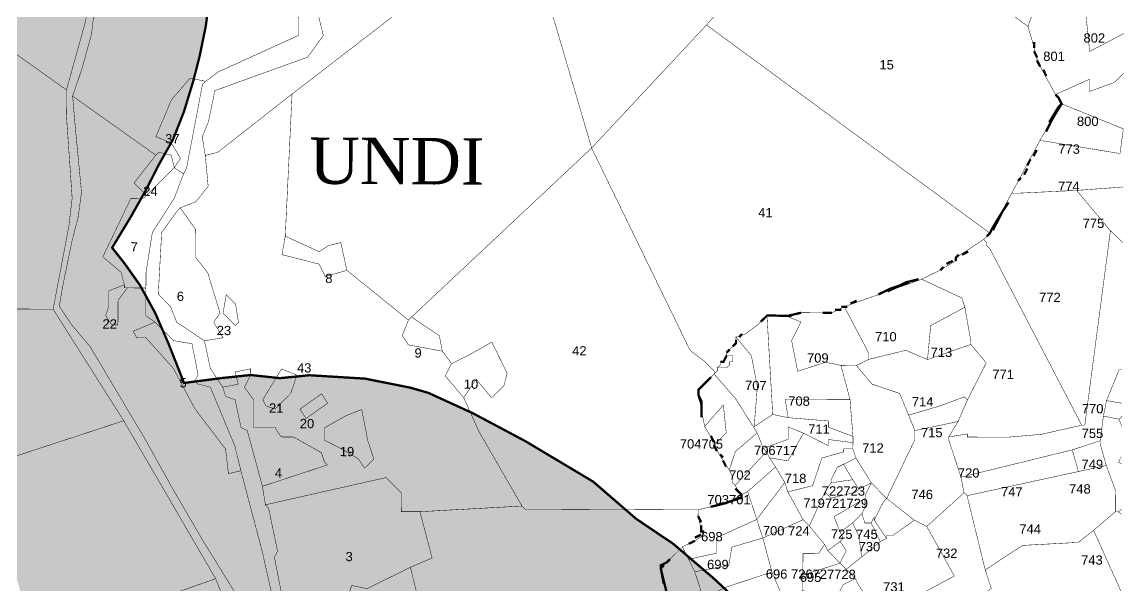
# Model space of a CAD drawing. Header units: feet. Extents: x 309963 to 314040, y 1901486 to 1908068.
# Drawn here: x 312471 to 313899, y 1905884 to 1906615 of the extents above; entities that cross this region are included whole.
import ezdxf

# ---------------------------------------------------------------- set-up
doc = ezdxf.new("R2010")
doc.units = ezdxf.units.FT
doc.header["$MEASUREMENT"] = 0
for name, color, linetype in [('500M CRZ LINE', 11, 'Continuous'), ('NDZ-500M FROM CRZ', 2, 'Continuous'), ('NDZ-500M FROM CRZ @ 1', 2, 'Continuous'), ('SURVEY NO.', 7, 'Continuous'), ('SURVEY PLOT BOUNDARY', 35, 'Continuous'), ('VILLAGE BOUNDARY', 212, 'Continuous'), ('VILLAGE NAME', 3, 'Continuous')]:
    doc.layers.add(name, color=color, linetype=linetype)
doc.styles.add('PDF Arial', font='arial.ttf')
doc.styles.get("Standard").update_dxf_attribs({"font": 'times.ttf'})

msp = doc.modelspace()

# ---------------------------------------------------------------- hatches: boundary and pattern name
at = {"layer": 'NDZ-500M FROM CRZ @ 1'}
h = msp.add_hatch(dxfattribs=at)
h.set_pattern_fill('CROSS', color=256, scale=6.008997, angle=-0.2675)
h.set_pattern_definition([(359.73254, (294409.67, 1893482.39), (38.334837, 37.9786), [19.07857, -57.2357]), (89.73254, (294419.166, 1893472.806), (-37.9786, 38.334837), [19.07857, -57.2357])])
h.paths.add_polyline_path([(313649.5, 1905409.1), (313633, 1905452), (313605.3, 1905520.2), (313573.6, 1905584.5), (313542.6, 1905651.2), (313530, 1905684.8), (313510.1, 1905721), (313470.3, 1905785.3), (313422.5, 1905841.6), (313366.7, 1905893.9), (313314.8, 1905938.2), (313266.9, 1905970.5), (313211.1, 1906018.8), (313123.2, 1906071.3), (313055.2, 1906107.5), (312997.3, 1906134), (312973.6, 1906140.8), (312915.3, 1906152.4), (312843.2, 1906156.8), (312805.1, 1906153), (312767.1, 1906157.1), (312731, 1906153.3), (312680.8, 1906146.8), (312660.9, 1906197.3), (312643.3, 1906237.8), (312623.4, 1906274), (312603.5, 1906302.1), (312587.6, 1906322.2), (312611.8, 1906362.2), (312632, 1906398.1), (312648.2, 1906430.1), (312666.3, 1906462.1), (312680.5, 1906498.1), (312692.7, 1906538.1), (312700.9, 1906570.1), (312709.1, 1906610.1), (312713.2, 1906642.2), (312713.5, 1906712.1), (312709.8, 1906758.4), (312705.9, 1906794.4), (312698.1, 1906834.5), (312690.3, 1906866.6), (312674.4, 1906906.8), (312650.7, 1906975), (312627, 1907047.2), (312595.3, 1907115.5), (312575.4, 1907143.6), (312551.5, 1907175.8), (312503.7, 1907236.1), (312491.8, 1907264.2), (312476, 1907304.3), (312463.7, 1907331.8), (312452.3, 1907376.5), (312448.4, 1907408.6), (312440.6, 1907448.7), (312432.8, 1907480.8), (312433, 1907524.9), (312433.3, 1907597), (312429.5, 1907633.1), (312421.6, 1907673.2), (312405.9, 1907745.3), (312382.3, 1907817.6), (312354.5, 1907885.8), (312318.8, 1907954.1), (312275, 1908014.4), (312223.2, 1908062.7), (311801.2, 1908064.7), (311798.5, 1908060.7), (311794.5, 1908048.7), (311790.5, 1908044.7), (311786.4, 1908040.7), (311782.4, 1908032.7), (311778.4, 1908028.7), (311778.4, 1908024.7), (311770.3, 1908016.7), (311762.2, 1908004.8), (311746.1, 1907980.8), (311738.1, 1907972.8), (311734, 1907968.8), (311730, 1907964.8), (311726, 1907960.9), (311713.9, 1907952.9), (311705.9, 1907944.9), (311701.9, 1907940.9), (311697.8, 1907941), (311697.8, 1907937), (311685.8, 1907933), (311681.8, 1907929), (311673.7, 1907925), (311657.6, 1907909.1), (311653.6, 1907905.1), (311645.6, 1907901.1), (311641.6, 1907897.1), (311673.6, 1907897), (311685.6, 1907892.9), (311697.6, 1907892.9), (311709.6, 1907888.8), (311713.6, 1907884.8), (311733.7, 1907888.7), (311817.8, 1907888.3), (311829.8, 1907884.3), (311861.8, 1907888.1), (311869.9, 1907892.1), (311901.9, 1907891.9), (311909.9, 1907887.9), (311929.9, 1907887.8), (311941.9, 1907883.7), (311953.9, 1907879.7), (311957.9, 1907879.6), (311969.9, 1907875.6), (311981.9, 1907867.5), (311993.9, 1907863.5), (312005.9, 1907855.4), (312013.9, 1907847.3), (312025.8, 1907839.3), (312029.8, 1907835.2), (312033.8, 1907831.2), (312037.8, 1907827.2), (312045.8, 1907823.1), (312053.8, 1907811.1), (312061.7, 1907803), (312069.7, 1907791), (312077.7, 1907782.9), (312081.6, 1907770.9), (312085.6, 1907758.9), (312093.5, 1907746.8), (312093.5, 1907738.8), (312097.4, 1907726.8), (312101.4, 1907718.7), (312101.4, 1907714.7), (312105.3, 1907698.7), (312105.3, 1907694.7), (312113.2, 1907682.6), (312117.2, 1907674.6), (312117.2, 1907666.6), (312121.1, 1907654.5), (312125.1, 1907642.5), (312125, 1907638.5), (312129, 1907626.4), (312132.9, 1907614.4), (312132.9, 1907602.4), (312136.8, 1907586.3), (312136.7, 1907550.3), (312132.6, 1907546.3), (312136.6, 1907538.3), (312136.4, 1907490.2), (312132.3, 1907474.2), (312132.3, 1907466.2), (312140.1, 1907430.1), (312144, 1907414), (312144, 1907410), (312151.9, 1907386), (312155.9, 1907373.9), (312155.6, 1907317.8), (312159.6, 1907313.8), (312159.6, 1907309.8), (312167.5, 1907297.7), (312171.5, 1907285.7), (312175.4, 1907273.7), (312175.4, 1907269.7), (312179.3, 1907253.6), (312179.3, 1907249.6), (312183.3, 1907241.6), (312183.2, 1907233.6), (312191.2, 1907213.5), (312195.1, 1907209.5), (312207, 1907181.4), (312207, 1907169.4), (312218.8, 1907137.2), (312234.8, 1907113.1), (312250.6, 1907081), (312266.5, 1907052.9), (312274.5, 1907040.8), (312278.4, 1907032.8), (312282.4, 1907024.8), (312286.4, 1907020.7), (312290.4, 1907020.7), (312298.4, 1907008.7), (312306.4, 1907004.6), (312310.3, 1907000.6), (312318.3, 1906988.5), (312326.3, 1906980.5), (312334.2, 1906968.4), (312342.2, 1906960.4), (312346.1, 1906948.4), (312354.1, 1906936.3), (312358.1, 1906924.3), (312362, 1906912.2), (312361.9, 1906896.2), (312365.9, 1906892.2), (312365.9, 1906880.2), (312369.8, 1906868.1), (312369.7, 1906852.1), (312373.7, 1906844.1), (312377.7, 1906832), (312385.6, 1906820), (312389.6, 1906811.9), (312393.5, 1906803.9), (312393.5, 1906799.9), (312401.5, 1906787.8), (312409.4, 1906763.8), (312413.3, 1906755.7), (312413.3, 1906735.7), (312417.2, 1906723.7), (312416.8, 1906647.5), (312412.8, 1906635.5), (312408.7, 1906623.5), (312408.7, 1906611.5), (312400.6, 1906599.5), (312396.5, 1906587.5), (312392.5, 1906583.6), (312380.4, 1906555.6), (312376.3, 1906551.6), (312372.3, 1906539.6), (312368.2, 1906531.6), (312360.2, 1906519.6), (312356.1, 1906511.6), (312356.1, 1906507.6), (312352.1, 1906503.6), (312344, 1906491.6), (312336, 1906483.7), (312331.9, 1906479.7), (312327.9, 1906475.7), (312323.9, 1906467.7), (312315.8, 1906459.7), (312307.8, 1906455.8), (312307.8, 1906451.7), (312299.7, 1906443.8), (312291.7, 1906435.8), (312259.5, 1906399.9), (312247.4, 1906387.9), (312235.3, 1906367.9), (312231.3, 1906364), (312231.2, 1906360), (312235.2, 1906347.9), (312235, 1906311.9), (312243, 1906295.8), (312246.9, 1906287.8), (312250.9, 1906275.7), (312254.8, 1906267.7), (312258.8, 1906251.7), (312262.8, 1906247.6), (312310.6, 1906191.3), (312350.4, 1906139), (312358.4, 1906135), (312366.3, 1906122.9), (312374.3, 1906110.9), (312378.2, 1906098.9), (312382.2, 1906086.8), (312386.2, 1906086.8), (312394.1, 1906062.7), (312398, 1906050.7), (312405.9, 1906026.6), (312409.9, 1906010.6), (312409.8, 1905998.5), (312413.8, 1905994.5), (312413.7, 1905982.5), (312417.7, 1905978.5), (312421.7, 1905970.4), (312437.6, 1905950.3), (312445.6, 1905938.3), (312449.5, 1905926.2), (312457.5, 1905914.2), (312461.4, 1905902.2), (312469.3, 1905874.1), (312477.2, 1905850), (312477.2, 1905838), (312481.1, 1905834), (312481.1, 1905817.9), (312492.9, 1905777.8), (312496.9, 1905765.8), (312496.8, 1905761.8), (312498.8, 1905757.7), (312532.9, 1905757.6), (312536.9, 1905761.6), (312544.9, 1905761.5), (312556.9, 1905765.5), (312569, 1905765.4), (312573, 1905769.4), (312585.1, 1905781.4), (312593.1, 1905789.4), (312605.2, 1905797.3), (312609.2, 1905797.3), (312625.2, 1905809.2), (312629.3, 1905813.2), (312641.3, 1905817.2), (312645.3, 1905821.2), (312677.4, 1905837), (312685.5, 1905841), (312697.5, 1905845), (312709.5, 1905848.9), (312721.6, 1905848.9), (312745.6, 1905856.8), (312797.7, 1905856.5), (312805.7, 1905852.5), (312809.7, 1905852.5), (312821.7, 1905856.4), (312873.8, 1905856.2), (312885.8, 1905852.1), (312897.8, 1905852), (312902.8, 1905850.4), (312909.8, 1905848), (312921.8, 1905843.9), (312933.8, 1905835.8), (312945.8, 1905831.8), (312949.8, 1905827.8), (313017.7, 1905787.4), (313025.7, 1905783.3), (313037.7, 1905775.3), (313045.6, 1905767.2), (313057.6, 1905759.1), (313065.6, 1905747.1), (313073.6, 1905739), (313081.5, 1905731), (313101.5, 1905710.9), (313105.5, 1905710.8), (313113.5, 1905706.8), (313125.4, 1905698.7), (313137.4, 1905694.7), (313161.4, 1905678.5), (313169.4, 1905670.5), (313177.4, 1905666.4), (313209.3, 1905634.2), (313213.2, 1905630.2), (313221.2, 1905622.2), (313229.2, 1905614.1), (313245.1, 1905590), (313249.1, 1905578), (313257, 1905565.9), (313261, 1905553.9), (313260.9, 1905545.9), (313264.9, 1905533.8), (313268.9, 1905533.8), (313272.8, 1905521.8), (313280.8, 1905509.7), (313288.7, 1905497.7), (313292.7, 1905485.6), (313296.6, 1905473.6), (313296.6, 1905469.6), (313304.6, 1905457.5), (313308.6, 1905453.5), (313313.8, 1905437.4), (313316.5, 1905437.4), (313332.4, 1905405.3), (313336.3, 1905393.3), (313360.1, 1905329.1), (313364, 1905317), (313368, 1905317), (313377.7, 1905284.1), (313379.8, 1905276.9), (313403.7, 1905232.7), (313411.6, 1905220.6), (313415.6, 1905212.6), (313419.5, 1905200.6), (313423.5, 1905188.5), (313427.4, 1905172.5), (313431.4, 1905160.5), (313435.3, 1905148.4), (313435.3, 1905144.4), (313439.3, 1905140.4), (313439.3, 1905136.4), (313447.2, 1905124.3), (313451.2, 1905112.3), (313455.1, 1905100.2), (313459.1, 1905084.2), (313459, 1905064.2), (313462.9, 1905056.1), (313466.9, 1905048.1), (313470.8, 1905036.1), (313478.8, 1905028), (313482.8, 1905016), (313490.7, 1905003.9), (313494.7, 1904991.9), (313498.6, 1904979.9), (313502.6, 1904967.8), (313506.5, 1904955.8), (313506.5, 1904951.8), (313510.5, 1904939.7), (313510.2, 1904883.6), (313506.1, 1904871.6), (313510.1, 1904867.6), (313521.9, 1904811.5), (313521.9, 1904807.5), (313525.7, 1904783.4), (313529.7, 1904775.4), (313537.7, 1904763.3), (313541.6, 1904755.3), (313549.6, 1904743.2), (313553.5, 1904731.2), (313557.5, 1904719.2), (313573.3, 1904663), (313573.2, 1904659), (313577.2, 1904647), (313577.1, 1904634.9), (313581.1, 1904622.9), (313580.7, 1904542.8), (313596.1, 1904418.5), (313681.4, 1903920.6), (313696, 1903929.2), (313708.3, 1903928.1), (313718.1, 1903924.4), (313726, 1903911.1), (313721.4, 1903902.4), (313709.4, 1903893.5), (313703.2, 1903882.6), (313703.8, 1903870), (313709.7, 1903857.1), (313713.3, 1903845.9), (313719.9, 1903828.2), (313714.8, 1903814.3), (313709.4, 1903799), (313701.4, 1903789), (313694.6, 1903779.1), (313704.5, 1903596.7), (313704.4, 1903572.7), (313695.6, 1903420.5), (313691.6, 1903408.5), (313683.9, 1903343.8), (313685.9, 1903308.9), (313691, 1903284.3), (313698.8, 1903248.2), (313698.8, 1903234.1), (313692.7, 1903224.2), (313685.3, 1903215.8), (313710.6, 1903184), (313718.5, 1903176), (313726.5, 1903167.9), (313730.5, 1903155.9), (313738.4, 1903143.8), (313742.4, 1903131.8), (313746.3, 1903119.7), (313750.3, 1903107.7), (313754.2, 1903095.7), (313758.2, 1903087.6), (313758.1, 1903067.6), (313762.1, 1903063.6), (313762, 1903051.6), (313761.9, 1903035.5), (313761.9, 1903023.5), (313761.8, 1903011.5), (313757.8, 1902999.5), (313755.1, 1902991.5), (313781.8, 1902991.4), (313841.8, 1902985.1), (313877.8, 1902976.2), (313884.9, 1904493.3), (313881, 1904517.3), (313875.9, 1904597.7), (313873.7, 1904665.6), (313869.9, 1904701.7), (313858, 1904739.8), (313838.3, 1904814), (313826.5, 1904846.1), (313810.6, 1904882.2), (313807, 1904958.4), (313795.3, 1905030.5), (313771.6, 1905102.8), (313743.9, 1905171), (313720.2, 1905243.2), (313696.5, 1905315.5), (313660.7, 1905379.7)])

# ---------------------------------------------------------------- linework, layer by layer
at = {"layer": '500M CRZ LINE', "ltscale": 0.5, "const_width": 3, "flags": 128}
msp.add_lwpolyline([(312713.2, 1906642.2), (312709.1, 1906610.1), (312700.9, 1906570.1), (312692.7, 1906538.1), (312680.5, 1906498.1), (312666.3, 1906462.1), (312648.2, 1906430.1), (312632, 1906398.1), (312611.8, 1906362.2), (312587.6, 1906322.2), (312603.5, 1906302.1), (312623.4, 1906274), (312643.3, 1906237.8), (312660.9, 1906197.3), (312680.8, 1906146.8), (312731, 1906153.3), (312767.1, 1906157.1), (312805.1, 1906153), (312843.2, 1906156.8), (312915.3, 1906152.4), (312973.6, 1906140.8), (312997.3, 1906134), (313055.2, 1906107.5), (313123.2, 1906071.3), (313211.1, 1906018.8), (313266.9, 1905970.5), (313314.8, 1905938.2), (313366.7, 1905893.9), (313422.5, 1905841.6)], dxfattribs=at)
at = {"layer": 'NDZ-500M FROM CRZ', "const_width": 3, "flags": 128}
msp.add_lwpolyline([(313422.5, 1905841.6), (313366.7, 1905893.9), (313314.8, 1905938.2), (313266.9, 1905970.5), (313211.1, 1906018.8), (313123.2, 1906071.3), (313055.2, 1906107.5), (312997.3, 1906134), (312973.6, 1906140.8), (312915.3, 1906152.4), (312843.2, 1906156.8), (312805.1, 1906153), (312767.1, 1906157.1), (312731, 1906153.3), (312680.8, 1906146.8), (312660.9, 1906197.3), (312643.3, 1906237.8), (312623.4, 1906274), (312603.5, 1906302.1), (312587.6, 1906322.2), (312611.8, 1906362.2), (312632, 1906398.1), (312648.2, 1906430.1), (312666.3, 1906462.1), (312680.5, 1906498.1), (312692.7, 1906538.1), (312700.9, 1906570.1), (312709.1, 1906610.1), (312713.2, 1906642.2)], dxfattribs=at)
at = {"layer": 'SURVEY PLOT BOUNDARY', "lineweight": 18, "const_width": 0.601}
for points in [[(312528.4, 1906526.8), (312392.7, 1906623.6), (312237, 1906728.5), (312337.6, 1906832.2), (312389.9, 1906888.1), (312462.5, 1906987.9), (312458.7, 1907028), (312591.4, 1907135.5), (312599.4, 1907135.5), (312595.1, 1907075.4), (312590.5, 1906955.2), (312585.9, 1906831.1), (312581.5, 1906746.9), (312577.3, 1906702.9), (312561.1, 1906658.9), (312552.9, 1906614.9)], [(313078.1, 1906720.6), (313074.1, 1906716.6), (312820.8, 1906521.5), (312724.3, 1906445.8), (312708.3, 1906441.9), (312704.4, 1906465.9), (312712.5, 1906485.9), (312720.7, 1906525.9), (312841.1, 1906569.4), (312861.3, 1906597.4), (312849.5, 1906645.5), (312869.8, 1906705.5), (312878, 1906745.6), (312738.3, 1906858.4), (312863.1, 1906990), (312871.1, 1906994)], [(313523.1, 1906794.6), (313358, 1906611.1), (313209.1, 1906451.5), (313130.2, 1906720.3), (313122.3, 1906752.4), (313102.2, 1906728.5), (313086.2, 1906724.6), (313255.7, 1906992.2), (313259.7, 1906996.2)], [(312878, 1906745.6), (312853.7, 1906697.6), (312829.4, 1906649.6), (312829.2, 1906597.5), (312777, 1906573.8), (312724.8, 1906550), (312708.8, 1906538), (312688.7, 1906542.1), (312664.6, 1906514.2), (312644.3, 1906466.2), (312664.3, 1906458.1), (312676.2, 1906438), (312668.2, 1906426), (312664.2, 1906442.1), (312648.2, 1906446.1), (312644.2, 1906442.2), (312536.4, 1906518.8), (312548.6, 1906554.8), (312560.8, 1906598.8), (312565, 1906634.8), (312577.2, 1906666.8), (312585.3, 1906690.8), (312677.9, 1906790.6), (312738.3, 1906858.4)], [(313753.6, 1906392.9), (313725.3, 1906341), (313358, 1906611.1), (313523.1, 1906794.6), (313774.6, 1906609.2), (313786.4, 1906569), (313786.4, 1906565), (313810.3, 1906520.9), (313814.2, 1906516.8), (313818.2, 1906508.8), (313789.9, 1906460.9)], [(313130.2, 1906720.3), (313209.1, 1906451.5), (312975.7, 1906232.3), (312971.7, 1906228.3), (312891.9, 1906292.8), (312884, 1906328.9), (312868, 1906324.9), (312855.9, 1906317), (312812, 1906337.2), (312820.8, 1906521.5), (313074.1, 1906716.6), (313086.1, 1906704.5), (313070, 1906688.6), (313077.9, 1906680.5)], [(312528.4, 1906526.8), (312528.3, 1906494.8), (312535.8, 1906386.6), (312531.6, 1906350.5), (312511.1, 1906242.5), (312390.9, 1906243), (312178.9, 1906304.1), (312392.7, 1906623.6)], [(313444.4, 1906234.1), (313436.4, 1906234.1), (313432.4, 1906230.1), (313424.3, 1906222.2), (313408.2, 1906210.2), (313396.2, 1906206.3), (313396.2, 1906198.3), (313392.1, 1906194.3), (313388.1, 1906190.3), (313384.1, 1906186.3), (313384.1, 1906182.3), (313380, 1906174.3), (313376, 1906174.3), (313376, 1906170.3), (313372, 1906166.3), (313372, 1906162.3), (313367.9, 1906158.3), (313367.9, 1906162.3), (313356, 1906174.4), (313340, 1906186.5), (313336, 1906190.5), (313209.1, 1906451.5), (313358, 1906611.1), (313725.3, 1906341), (313717.2, 1906333), (313681.1, 1906309.1), (313681.1, 1906305.1), (313661, 1906293.2), (313636.9, 1906281.3), (313536.6, 1906245.7), (313520.5, 1906237.8), (313480.5, 1906237.9), (313460.4, 1906234)], [(312708.8, 1906538), (312704.7, 1906534), (312684.2, 1906425.9), (312680.2, 1906418), (312668.2, 1906426), (312676.2, 1906438), (312664.3, 1906458.1), (312644.3, 1906466.2), (312664.6, 1906514.2), (312688.7, 1906542.1)], [(312855.9, 1906300.9), (312863.8, 1906284.9), (312891.9, 1906292.8), (312971.7, 1906228.3), (312963.6, 1906208.3), (312971.5, 1906196.2), (313015.6, 1906188), (313027.5, 1906171.9), (313019.4, 1906156), (313043.3, 1906127.8), (313063.1, 1906083.6), (313118.8, 1905987.2), (312986.6, 1905979.8), (312962.5, 1905979.9), (312962.6, 1906004), (312942.7, 1906024.1), (312786.3, 1905988.8), (312782.4, 1906012.8), (312866.7, 1906040.5), (312862.7, 1906044.5), (312858.7, 1906056.5), (312822.8, 1906076.7), (312806.7, 1906076.8), (312798.8, 1906088.9), (312770.8, 1906089), (312770.8, 1906105), (312770.9, 1906125.1), (312759, 1906141.1), (312767.1, 1906157.1), (312767.1, 1906165.1), (312747.1, 1906161.2), (312751, 1906145.2), (312730.9, 1906141.3), (312715, 1906165.4), (312707.2, 1906201.5), (312731.2, 1906205.4), (312719.3, 1906225.5), (312727.4, 1906237.4), (312711.6, 1906289.6), (312695.7, 1906309.7), (312695.8, 1906345.8), (312675.9, 1906373.9), (312696, 1906381.8), (312712.1, 1906401.8), (312708.3, 1906441.9), (312724.3, 1906445.8), (312820.8, 1906521.5), (312812, 1906337.2), (312807.8, 1906313.2)], [(313898.2, 1906476.4), (313894, 1906444.3), (313794, 1906460.8), (313789.9, 1906460.9), (313818.2, 1906508.8)], [(313209.1, 1906451.5), (313336, 1906190.5), (313340, 1906186.5), (313356, 1906174.4), (313367.9, 1906162.3), (313367.9, 1906158.3), (313347.8, 1906138.4), (313347.8, 1906130.4), (313355.6, 1906090.3), (313367.5, 1906070.2), (313367.5, 1906066.2), (313379.4, 1906046.1), (313387.4, 1906034), (313391.3, 1906026), (313391.3, 1906018), (313395.3, 1906014), (313399.3, 1906005.9), (313403.3, 1906001.9), (313403.2, 1905997.9), (313391.2, 1905994), (313379.2, 1905990), (313347.1, 1905982.2), (313343.1, 1905982.2), (313122.8, 1905983.2), (313118.8, 1905987.2), (313063.1, 1906083.6), (313043.3, 1906127.8), (313059.5, 1906151.8), (313079.4, 1906127.6), (313095.5, 1906143.6), (313099.6, 1906159.6), (313079.7, 1906199.7), (313051.6, 1906183.9), (313027.5, 1906171.9), (313015.6, 1906188), (313011.7, 1906208.1), (312975.7, 1906232.3)], [(312668.2, 1906426), (312632, 1906390.1), (312616, 1906406.2), (312644.2, 1906442.2), (312648.2, 1906446.1), (312664.2, 1906442.1)], [(312680.2, 1906418), (312668, 1906386), (312639.7, 1906342), (312631.5, 1906290), (312631.4, 1906269.9), (312607.4, 1906270.1), (312603.4, 1906270.1), (312603.4, 1906274.1), (312599.4, 1906290.1), (312575.5, 1906310.3), (312611.9, 1906386.2), (312627.9, 1906386.1), (312632, 1906390.1), (312668.2, 1906426)], [(313837.7, 1906396.5), (313881.5, 1906344.2), (313848.3, 1906092), (313844.3, 1906092), (313725.2, 1906320.9), (313721.2, 1906325), (313721.2, 1906329), (313717.2, 1906333), (313725.3, 1906341), (313753.6, 1906392.9), (313757.6, 1906392.9), (313761.6, 1906392.9)], [(312727.4, 1906237.4), (312719.3, 1906225.5), (312731.2, 1906205.4), (312707.2, 1906201.5), (312671.2, 1906225.7), (312663.3, 1906245.8), (312647.4, 1906261.9), (312651.8, 1906342), (312671.9, 1906369.9), (312675.9, 1906373.9), (312695.8, 1906345.8), (312695.7, 1906309.7), (312711.6, 1906289.6)], [(312891.9, 1906292.8), (312863.8, 1906284.9), (312855.9, 1906300.9), (312807.8, 1906313.2), (312812, 1906337.2), (312855.9, 1906317), (312868, 1906324.9), (312884, 1906328.9)], [(313792.2, 1906080.2), (313748.1, 1906076.4), (313696, 1906076.7), (313696, 1906080.7), (313672, 1906076.8), (313684.1, 1906096.8), (313696.2, 1906124.8), (313720.5, 1906172.7), (313700.6, 1906196.8), (313700.6, 1906200.9), (313692.8, 1906245), (313688.9, 1906257), (313636.9, 1906281.3), (313661, 1906293.2), (313681.1, 1906305.1), (313681.1, 1906309.1), (313717.2, 1906333), (313721.2, 1906329), (313721.2, 1906325), (313725.2, 1906320.9), (313844.3, 1906092)], [(312511.1, 1906242.5), (312602.6, 1906097.8), (312205.4, 1905967.5), (312165.7, 1906055.8), (312090.3, 1906192.3), (312178.9, 1906304.1), (312390.9, 1906243)], [(313648.6, 1906221.1), (313644.4, 1906177.1), (313616.4, 1906189.2), (313568.3, 1906177.4), (313568.3, 1906185.4), (313536.6, 1906245.7), (313636.9, 1906281.3), (313688.9, 1906257), (313692.8, 1906245)], [(312607.4, 1906270.1), (312595.3, 1906254.1), (312595.1, 1906222), (312587.1, 1906222.1), (312579.2, 1906234.1), (312583.2, 1906246.1), (312583.3, 1906266.2), (312603.4, 1906274.1), (312603.4, 1906270.1)], [(312731.4, 1906237.4), (312735.5, 1906261.4), (312747.5, 1906249.4), (312751.4, 1906225.3), (312747.3, 1906221.3)], [(312731.4, 1906237.4), (312747.3, 1906221.3), (312751.4, 1906225.3), (312747.5, 1906249.4), (312735.5, 1906261.4)], [(313443.8, 1906105.9), (313419.7, 1906090), (313423.9, 1906142), (313416.1, 1906182.1), (313396.2, 1906206.3), (313408.2, 1906210.2), (313424.3, 1906222.2), (313432.4, 1906230.1), (313436.4, 1906234.1)], [(313568.3, 1906177.4), (313552.2, 1906169.5), (313532.2, 1906169.6), (313512.2, 1906173.7), (313476.1, 1906161.8), (313468.3, 1906201.9), (313480.4, 1906225.9), (313460.4, 1906234), (313480.5, 1906237.9), (313520.5, 1906237.8), (313536.6, 1906245.7), (313568.3, 1906185.4)], [(313700.6, 1906196.8), (313644.4, 1906177.1), (313648.6, 1906221.1), (313692.8, 1906245), (313700.6, 1906200.9)], [(312754.5, 1906033), (312738.4, 1906029.1), (312734.6, 1906061.1), (312694.8, 1906113.4), (312667, 1906165.6), (312631.1, 1906205.8), (312619.1, 1906205.9), (312615.1, 1906213.9), (312643.2, 1906225.8), (312667.1, 1906201.7), (312691.1, 1906197.6), (312699, 1906157.5), (312694.9, 1906149.5), (312698.9, 1906145.4), (312714.9, 1906141.4), (312746.6, 1906065.1)], [(313011.7, 1906208.1), (313015.6, 1906188), (312971.5, 1906196.2), (312963.6, 1906208.3), (312971.7, 1906228.3), (312975.7, 1906232.3)], [(313468.3, 1906201.9), (313476.1, 1906161.8), (313512.2, 1906173.7), (313532.2, 1906169.6), (313544, 1906125.5), (313459.9, 1906125.9), (313463.8, 1906101.8), (313443.8, 1906105.9), (313436.4, 1906234.1), (313444.4, 1906234.1), (313460.4, 1906234), (313480.4, 1906225.9)], [(313396.2, 1906206.3), (313416.1, 1906182.1), (313423.9, 1906142), (313419.7, 1906090), (313443.8, 1906105.9), (313463.8, 1906101.8), (313515.9, 1906097.5), (313515.8, 1906089.5), (313547.8, 1906077.4), (313547.8, 1906069.4), (313515.7, 1906073.5), (313515.7, 1906065.5), (313483.7, 1906081.7), (313463.7, 1906089.8), (313463.7, 1906073.8), (313431.6, 1906061.9), (313423.7, 1906082), (313395.8, 1906126.2), (313367.9, 1906158.3), (313372, 1906162.3), (313372, 1906166.3), (313376, 1906166.3), (313380, 1906166.3), (313384, 1906166.3), (313388, 1906170.3), (313388, 1906174.3), (313392, 1906174.2), (313392.1, 1906178.3), (313392.1, 1906182.3), (313388.1, 1906182.3), (313384.1, 1906182.3), (313384.1, 1906186.3), (313388.1, 1906190.3), (313392.1, 1906194.3), (313396.2, 1906198.3)], [(313099.6, 1906159.6), (313095.5, 1906143.6), (313079.4, 1906127.6), (313059.5, 1906151.8), (313043.3, 1906127.8), (313019.4, 1906156), (313027.5, 1906171.9), (313051.6, 1906183.9), (313079.7, 1906199.7)], [(313644.4, 1906177.1), (313700.6, 1906196.8), (313720.5, 1906172.7), (313696.2, 1906124.8), (313692.3, 1906128.8), (313660.2, 1906116.9), (313620, 1906105.1), (313608.2, 1906133.2), (313572.2, 1906145.4), (313552.2, 1906169.5), (313568.3, 1906177.4), (313616.4, 1906189.2)], [(313384.1, 1906182.3), (313388.1, 1906182.3), (313392.1, 1906182.3), (313392.1, 1906178.3), (313392, 1906174.2), (313388, 1906174.3), (313388, 1906170.3), (313384, 1906166.3), (313380, 1906166.3), (313376, 1906166.3), (313372, 1906166.3), (313376, 1906170.3), (313376, 1906174.3), (313380, 1906174.3)], [(312862.7, 1906044.5), (312866.7, 1906040.5), (312782.4, 1906012.8), (312762.7, 1906085), (312754.7, 1906089.1), (312746.9, 1906125.2), (312734.9, 1906129.2), (312730.9, 1906141.3), (312751, 1906145.2), (312747.1, 1906161.2), (312767.1, 1906165.1), (312767.1, 1906157.1), (312759, 1906141.1), (312770.9, 1906125.1), (312770.8, 1906105), (312770.8, 1906089), (312798.8, 1906088.9), (312806.7, 1906076.8), (312822.8, 1906076.7), (312858.7, 1906056.5)], [(312807.2, 1906165), (312827.1, 1906156.9), (312819, 1906132.9), (312798.9, 1906112.9), (312786.9, 1906117), (312782.9, 1906125)], [(312807.2, 1906165), (312782.9, 1906125), (312786.9, 1906117), (312798.9, 1906112.9), (312819, 1906132.9), (312827.1, 1906156.9)], [(313627.9, 1906073), (313591.5, 1905997), (313571.6, 1906017.2), (313551.7, 1906049.3), (313547.7, 1906061.3), (313547.8, 1906069.4), (313547.8, 1906077.4), (313544, 1906125.5), (313532.2, 1906169.6), (313552.2, 1906169.5), (313572.2, 1906145.4), (313608.2, 1906133.2), (313620, 1906105.1), (313628, 1906085)], [(313395.8, 1906126.2), (313423.7, 1906082), (313395.5, 1906058), (313387.4, 1906034), (313379.4, 1906046.1), (313367.5, 1906066.2), (313383.6, 1906082.1), (313379.8, 1906118.2), (313355.6, 1906090.3), (313347.8, 1906130.4), (313347.8, 1906138.4), (313367.9, 1906158.3)], [(312830.9, 1906112.8), (312859.1, 1906132.7), (312867, 1906120.6), (312838.9, 1906100.7)], [(312830.9, 1906112.8), (312838.9, 1906100.7), (312867, 1906120.6), (312859.1, 1906132.7)], [(313544, 1906125.5), (313547.8, 1906077.4), (313515.8, 1906089.5), (313515.9, 1906097.5), (313463.8, 1906101.8), (313459.9, 1906125.9)], [(313620, 1906105.1), (313660.2, 1906116.9), (313692.3, 1906128.8), (313696.2, 1906124.8), (313684.1, 1906096.8), (313628, 1906085)], [(312886.8, 1906060.4), (312862.8, 1906072.6), (312862.9, 1906088.6), (312891, 1906104.5), (312911.1, 1906112.4), (312918.9, 1906072.3), (312926.8, 1906048.2), (312914.7, 1906036.3), (312906.8, 1906048.3)], [(312891, 1906104.5), (312862.9, 1906088.6), (312862.8, 1906072.6), (312886.8, 1906060.4), (312906.8, 1906048.3), (312914.7, 1906036.3), (312926.8, 1906048.2), (312918.9, 1906072.3), (312911.1, 1906112.4)], [(313383.6, 1906082.1), (313367.5, 1906066.2), (313367.5, 1906070.2), (313355.6, 1906090.3), (313379.8, 1906118.2)], [(312721.8, 1905892.9), (312292.5, 1905742.7), (312205.4, 1905967.5), (312602.6, 1906097.8)], [(313684.1, 1906096.8), (313672, 1906076.8), (313672, 1906072.8), (313687.8, 1906024.6), (313691.7, 1906004.6), (313687.7, 1906000.6), (313643.4, 1905960.7), (313627.4, 1905968.8), (313591.5, 1905997), (313627.9, 1906073), (313628, 1906085)], [(313435.6, 1906057.9), (313395.3, 1906014), (313391.3, 1906018), (313391.3, 1906026), (313387.4, 1906034), (313395.5, 1906058), (313423.7, 1906082), (313431.6, 1906061.9)], [(313431.6, 1906061.9), (313463.7, 1906073.8), (313463.7, 1906089.8), (313483.7, 1906081.7), (313463.5, 1906045.7), (313439.5, 1906049.8), (313435.6, 1906057.9)], [(313547.8, 1906069.4), (313547.7, 1906061.3), (313535.7, 1906061.4), (313535.7, 1906057.4), (313507.6, 1906049.5), (313495.4, 1906013.5), (313463.4, 1906005.6), (313459.4, 1906017.7), (313447.5, 1906037.8), (313439.5, 1906049.8), (313463.5, 1906045.7), (313483.7, 1906081.7), (313515.7, 1906065.5), (313515.7, 1906073.5)], [(313832.1, 1906060), (313868.2, 1906071.9), (313868.2, 1906067.9), (313876.1, 1906039.8), (313840, 1906031.9)], [(313411.3, 1906005.9), (313403.3, 1906001.9), (313399.3, 1906005.9), (313395.3, 1906014), (313435.6, 1906057.9), (313439.5, 1906049.8), (313447.5, 1906037.8)], [(313551.7, 1906049.3), (313535.6, 1906041.4), (313527.6, 1906037.4), (313519.5, 1906021.4), (313519.5, 1906017.4), (313511.4, 1906005.4), (313491.2, 1905961.4), (313487.2, 1905965.5), (313483.2, 1905969.5), (313463.4, 1906005.6), (313495.4, 1906013.5), (313507.6, 1906049.5), (313535.7, 1906057.4), (313535.7, 1906061.4), (313547.7, 1906061.3)], [(313535.6, 1906041.4), (313551.7, 1906049.3), (313571.6, 1906017.2), (313555.5, 1906009.2), (313547.5, 1906021.3)], [(313840, 1906031.9), (313695.7, 1906000.6), (313691.7, 1906004.6), (313687.8, 1906024.6), (313832.1, 1906060)], [(313896.2, 1906053), (313892.1, 1906043.7), (313896.1, 1906041.7), (313892.1, 1906043.7)], [(313447.5, 1906037.8), (313459.4, 1906017.7), (313423.1, 1905969.8), (313411.3, 1906005.9)], [(313547.5, 1906021.3), (313519.5, 1906017.4), (313519.5, 1906021.4), (313527.6, 1906037.4), (313535.6, 1906041.4)], [(313876.1, 1906039.8), (313888, 1906007.7), (313887.8, 1905979.6), (313859.7, 1905955.7), (313839.6, 1905939.8), (313835.6, 1905939.8), (313767.5, 1905936.1), (313719.2, 1905904.3), (313695.7, 1906000.6), (313840, 1906031.9)], [(312974.2, 1905907.8), (312918, 1905880), (312898, 1905884.1), (312893.9, 1905872.1), (312809.7, 1905860.5), (312798, 1905920.6), (312802, 1905928.6), (312790.3, 1905984.8), (312786.3, 1905988.8), (312942.7, 1906024.1), (312962.6, 1906004), (312962.5, 1905979.9), (312986.6, 1905979.8), (313002.3, 1905919.7)], [(313547.5, 1906021.3), (313555.5, 1906009.2), (313551.5, 1906005.2), (313535.4, 1906001.3), (313519.4, 1905997.4), (313511.4, 1906005.4), (313519.5, 1906017.4)], [(313411.3, 1906005.9), (313423.1, 1905969.8), (313370.9, 1905946), (313370.9, 1905926), (313334.8, 1905918.1), (313326.8, 1905934.2), (313342.9, 1905942.1), (313354.9, 1905950.1), (313351, 1905954.1), (313351, 1905958.1), (313347, 1905974.1), (313347.1, 1905982.2), (313379.2, 1905990), (313391.2, 1905994), (313403.2, 1905997.9), (313403.3, 1906001.9)], [(313459.4, 1906017.7), (313463.4, 1906005.6), (313483.2, 1905969.5), (313431, 1905945.7), (313423.1, 1905969.8)], [(313571.6, 1906017.2), (313563.5, 1906001.2), (313563.5, 1905997.2), (313523.3, 1905973.3), (313531.2, 1905953.2), (313535.2, 1905945.2), (313531.2, 1905941.2), (313515.1, 1905929.3), (313511.1, 1905937.3), (313491.2, 1905961.4), (313511.4, 1906005.4), (313519.4, 1905997.4), (313535.4, 1906001.3), (313551.5, 1906005.2), (313555.5, 1906009.2)], [(313571.6, 1906017.2), (313591.5, 1905997), (313587.5, 1905993), (313575.3, 1905969.1), (313575.4, 1905973.1), (313571.3, 1905965.1), (313563.3, 1905965.1), (313559.4, 1905977.2), (313563.4, 1905985.1), (313563.5, 1905997.2), (313563.5, 1906001.2)], [(313563.5, 1905997.2), (313563.4, 1905985.1), (313559.4, 1905977.2), (313547.3, 1905965.2), (313531.2, 1905953.2), (313523.3, 1905973.3)], [(313591.5, 1905997), (313627.4, 1905968.8), (313599.3, 1905948.9), (313591.3, 1905949), (313591.3, 1905945), (313575.3, 1905969.1), (313587.5, 1905993)], [(313691.7, 1906004.6), (313695.7, 1906000.6), (313719.2, 1905904.3), (313727.1, 1905880.2), (313678.9, 1905848.4), (313658.9, 1905844.5), (313634.8, 1905840.6), (313614.7, 1905828.7), (313606.8, 1905836.7), (313607, 1905876.8), (313635, 1905872.6), (313679.2, 1905896.5), (313643.4, 1905960.7), (313687.7, 1906000.6)], [(313559.4, 1905977.2), (313563.3, 1905965.1), (313571.3, 1905965.1), (313583.2, 1905941), (313559.1, 1905921.1), (313555.2, 1905949.1), (313547.3, 1905965.2)], [(313431, 1905945.7), (313390.9, 1905933.9), (313386.8, 1905909.9), (313342.7, 1905902), (313334.8, 1905918.1), (313370.9, 1905926), (313370.9, 1905946), (313423.1, 1905969.8)], [(313483.2, 1905969.5), (313487.2, 1905965.5), (313491.2, 1905961.4), (313511.1, 1905937.3), (313503, 1905925.3), (313483, 1905925.4), (313482.9, 1905897.4), (313482.8, 1905877.4), (313454.7, 1905869.5), (313454.7, 1905873.5), (313442.8, 1905901.6), (313431, 1905945.7)], [(313547.3, 1905965.2), (313555.2, 1905949.1), (313559.1, 1905921.1), (313539, 1905905.1), (313531, 1905913.2), (313539.1, 1905929.2), (313531.2, 1905941.2), (313535.2, 1905945.2), (313531.2, 1905953.2)], [(313643.4, 1905960.7), (313679.2, 1905896.5), (313635, 1905872.6), (313607, 1905876.8), (313606.8, 1905836.7), (313614.7, 1905828.7), (313606.7, 1905816.7), (313594.7, 1905828.8), (313586.7, 1905836.8), (313554.9, 1905885), (313551, 1905893.1), (313539, 1905905.1), (313559.1, 1905921.1), (313583.2, 1905941), (313591.3, 1905945), (313591.3, 1905949), (313599.3, 1905948.9), (313627.4, 1905968.8)], [(313575.3, 1905969.1), (313591.3, 1905945), (313583.2, 1905941), (313571.3, 1905965.1), (313575.4, 1905973.1)], [(313431, 1905945.7), (313442.8, 1905901.6), (313382.7, 1905881.8), (313358.6, 1905869.9), (313358.5, 1905861.9), (313366.4, 1905829.8), (313358.3, 1905821.8), (313345.7, 1905681.7), (313321.6, 1905677.8), (313309.8, 1905709.9), (313350.3, 1905821.9), (313338.5, 1905866), (313342.5, 1905866), (313350.6, 1905878), (313342.7, 1905902), (313386.8, 1905909.9), (313390.9, 1905933.9)], [(313511.1, 1905937.3), (313515.1, 1905929.3), (313531, 1905913.2), (313482.9, 1905897.4), (313483, 1905925.4), (313503, 1905925.3)], [(313531.2, 1905941.2), (313539.1, 1905929.2), (313531, 1905913.2), (313515.1, 1905929.3)], [(313342.5, 1905866), (313338.5, 1905866), (313310.5, 1905862.1), (313306.5, 1905866.2), (313298.7, 1905906.3), (313306.7, 1905914.2), (313318.8, 1905926.2), (313326.8, 1905934.2), (313334.8, 1905918.1), (313342.7, 1905902), (313350.6, 1905878)], [(313531, 1905913.2), (313539, 1905905.1), (313551, 1905893.1), (313534.9, 1905885.1), (313526.8, 1905869.1), (313482.8, 1905877.4), (313482.9, 1905897.4)], [(312813.2, 1905744.3), (312801.2, 1905736.3), (312853, 1905688), (312828.8, 1905652), (312764.7, 1905660.4), (312688.4, 1905616.6), (312656.2, 1905576.7), (312459.8, 1905545.6), (312391.6, 1905537.9), (312303.8, 1905598.4), (312308.3, 1905710.6), (312292.5, 1905742.7), (312721.8, 1905892.9), (312729.7, 1905872.9), (312761.5, 1905824.6), (312805.3, 1905772.3)], [(313382.7, 1905881.8), (313442.8, 1905901.6), (313454.7, 1905873.5), (313418.4, 1905821.6), (313402.5, 1905837.7), (313402.6, 1905861.7), (313382.6, 1905857.8)], [(313526.8, 1905869.1), (313534.9, 1905885.1), (313551, 1905893.1), (313554.9, 1905885), (313586.7, 1905836.8), (313554.6, 1905812.9)]]:
    msp.add_lwpolyline(points, close=True, dxfattribs=at)
for points in [[(313794.9, 1906665.2), (313774.6, 1906609.2), (313523.1, 1906794.6)], [(313727.1, 1905880.2), (313719.2, 1905904.3), (313767.5, 1905936.1), (313835.6, 1905939.8), (313839.6, 1905939.8), (313859.7, 1905955.7), (313895.4, 1905876.2), (313859.7, 1905955.7), (313887.8, 1905979.6), (313891.8, 1905979.6), (313895.8, 1905976.7), (313891.8, 1905979.6), (313895.9, 1905983.2), (313891.8, 1905979.6), (313887.8, 1905979.6), (313888, 1906007.7), (313876.1, 1906039.8), (313868.2, 1906067.9), (313868.2, 1906071.9), (313872.4, 1906103.9), (313892.4, 1906099.8), (313896.4, 1906090.4), (313892.4, 1906099.8), (313896.4, 1906103.8), (313892.4, 1906099.8), (313872.4, 1906103.9), (313876.5, 1906123.9), (313896.5, 1906120.5), (313876.5, 1906123.9), (313892.7, 1906163.9), (313896.7, 1906163.9), (313892.7, 1906163.9), (313876.5, 1906123.9), (313872.4, 1906103.9), (313868.2, 1906071.9), (313832.1, 1906060), (313687.8, 1906024.6), (313672, 1906072.8), (313672, 1906076.8), (313696, 1906080.7), (313696, 1906076.7), (313748.1, 1906076.4), (313792.2, 1906080.2), (313844.3, 1906092), (313848.3, 1906092), (313881.5, 1906344.2), (313897.5, 1906329), (313881.5, 1906344.2), (313837.7, 1906396.5), (313897.8, 1906400.9), (313837.7, 1906396.5), (313761.6, 1906392.9), (313753.6, 1906392.9), (313789.9, 1906460.9), (313794, 1906460.8), (313894, 1906444.3), (313898.2, 1906476.4), (313818.2, 1906508.8), (313814.2, 1906516.8), (313810.3, 1906520.9), (313854.4, 1906540.7), (313854.3, 1906524.7), (313886.4, 1906536.5), (313898.5, 1906548.5), (313886.4, 1906536.5), (313854.3, 1906524.7), (313854.4, 1906540.7), (313810.3, 1906520.9), (313786.4, 1906565), (313786.4, 1906569), (313774.6, 1906609.2), (313794.9, 1906665.2)], [(312729.7, 1905872.9), (312721.8, 1905892.9), (312602.6, 1906097.8), (312511.1, 1906242.5), (312531.6, 1906350.5), (312535.8, 1906386.6), (312528.3, 1906494.8), (312528.4, 1906526.8), (312552.9, 1906614.9), (312561.1, 1906658.9)], [(312805.6, 1905824.4), (312782, 1905928.7), (312754.5, 1906033), (312746.6, 1906065.1), (312714.9, 1906141.4), (312698.9, 1906145.4), (312694.9, 1906149.5), (312699, 1906157.5), (312691.1, 1906197.6), (312667.1, 1906201.7), (312643.2, 1906225.8), (312631.2, 1906233.9), (312631.4, 1906269.9), (312631.5, 1906290), (312639.7, 1906342), (312668, 1906386), (312680.2, 1906418), (312684.2, 1906425.9), (312704.7, 1906534), (312708.8, 1906538), (312724.8, 1906550), (312777, 1906573.8), (312829.2, 1906597.5), (312829.4, 1906649.6)], [(313846.9, 1906652.9), (313854.6, 1906576.7), (313898.8, 1906600), (313854.6, 1906576.7), (313846.9, 1906652.9)], [(312565, 1906634.8), (312560.8, 1906598.8), (312548.6, 1906554.8), (312536.4, 1906518.8), (312540.2, 1906474.7), (312547.9, 1906394.5), (312543.7, 1906362.5), (312535.5, 1906330.5), (312523.2, 1906270.5), (312519.1, 1906246.4), (312535, 1906222.3), (312558.9, 1906194.2), (312594.7, 1906133.9), (312630.5, 1906073.6), (312666.2, 1906009.4), (312706, 1905941.1), (312745.7, 1905876.8)], [(312849.5, 1906645.5), (312861.3, 1906597.4), (312841.1, 1906569.4), (312720.7, 1906525.9), (312712.5, 1906485.9), (312704.4, 1906465.9), (312708.3, 1906441.9), (312712.1, 1906401.8), (312696, 1906381.8), (312675.9, 1906373.9), (312671.9, 1906369.9), (312651.8, 1906342), (312647.4, 1906261.9), (312663.3, 1906245.8), (312671.2, 1906225.7), (312707.2, 1906201.5), (312715, 1906165.4), (312730.9, 1906141.3), (312734.9, 1906129.2), (312746.9, 1906125.2), (312754.7, 1906089.1), (312762.7, 1906085), (312782.4, 1906012.8), (312786.3, 1905988.8), (312790.3, 1905984.8), (312802, 1905928.6), (312798, 1905920.6), (312809.7, 1905860.5)], [(312745.7, 1905876.8), (312706, 1905941.1), (312666.2, 1906009.4), (312630.5, 1906073.6), (312594.7, 1906133.9), (312558.9, 1906194.2), (312535, 1906222.3), (312519.1, 1906246.4), (312523.2, 1906270.5), (312535.5, 1906330.5), (312543.7, 1906362.5), (312547.9, 1906394.5), (312540.2, 1906474.7), (312536.4, 1906518.8), (312644.2, 1906442.2), (312616, 1906406.2), (312632, 1906390.1), (312627.9, 1906386.1), (312611.9, 1906386.2), (312575.5, 1906310.3), (312599.4, 1906290.1), (312603.4, 1906274.1), (312583.3, 1906266.2), (312583.2, 1906246.1), (312579.2, 1906234.1), (312587.1, 1906222.1), (312595.1, 1906222), (312595.3, 1906254.1), (312607.4, 1906270.1), (312631.4, 1906269.9), (312631.2, 1906233.9), (312643.2, 1906225.8), (312615.1, 1906213.9), (312619.1, 1906205.9), (312631.1, 1906205.8), (312667, 1906165.6), (312694.8, 1906113.4), (312734.6, 1906061.1), (312738.4, 1906029.1), (312754.5, 1906033), (312782, 1905928.7), (312805.6, 1905824.4)], [(312986, 1905859.6), (312974.2, 1905907.8), (313002.3, 1905919.7), (312986.6, 1905979.8), (313118.8, 1905987.2), (313122.8, 1905983.2), (313343.1, 1905982.2), (313347.1, 1905982.2), (313347, 1905974.1), (313351, 1905958.1), (313351, 1905954.1), (313354.9, 1905950.1), (313342.9, 1905942.1), (313326.8, 1905934.2), (313318.8, 1905926.2), (313306.7, 1905914.2), (313298.7, 1905906.3), (313306.5, 1905866.2)], [(312893.9, 1905872.1), (312898, 1905884.1), (312918, 1905880), (312974.2, 1905907.8), (312986, 1905859.6)]]:
    msp.add_lwpolyline(points, dxfattribs=at)
at = {"layer": 'VILLAGE BOUNDARY', "lineweight": 50, "const_width": 3}
for points in [[(313782.5, 1906589.1), (313782.5, 1906581.1)], [(313786.4, 1906569), (313782.5, 1906577.1)], [(313786.4, 1906565), (313790.4, 1906557)], [(313798.3, 1906544.9), (313794.4, 1906553)], [(313810.3, 1906520.9), (313814.2, 1906516.8), (313818.2, 1906508.8), (313814.2, 1906504.8), (313802.1, 1906484.8)], [(313798, 1906472.8), (313806.1, 1906488.8), (313818.2, 1906508.8)], [(313785.9, 1906448.9), (313781.8, 1906440.9)], [(313773.8, 1906428.9), (313777.8, 1906436.9)], [(313773.8, 1906424.9), (313769.7, 1906416.9)], [(313761.7, 1906408.9), (313765.7, 1906412.9)], [(313721.3, 1906337), (313725.3, 1906341), (313729.3, 1906349), (313741.4, 1906368.9), (313749.5, 1906380.9)], [(313741.4, 1906368.9), (313729.3, 1906344.9)], [(313677.1, 1906305.1), (313669, 1906301.2)], [(313681.1, 1906305.1), (313681.1, 1906309.1), (313685.1, 1906313.1)], [(313697.1, 1906317.1), (313689.1, 1906313.1)], [(313661, 1906293.2), (313665, 1906297.2)], [(313580.7, 1906261.5), (313596.8, 1906269.4), (313620.8, 1906277.3)], [(313632.9, 1906281.3), (313616.8, 1906277.4), (313592.8, 1906265.5)], [(313552.6, 1906253.6), (313544.6, 1906249.7)], [(313428.3, 1906226.2), (313432.4, 1906230.1), (313436.4, 1906234.1), (313444.4, 1906234.1), (313460.4, 1906234), (313468.4, 1906234)], [(313480.5, 1906237.9), (313464.4, 1906234), (313460.4, 1906234), (313444.4, 1906234.1), (313440.4, 1906234.1)], [(313508.5, 1906237.8), (313520.5, 1906237.8)], [(313532.6, 1906241.7), (313524.5, 1906241.7)], [(313532.6, 1906245.7), (313536.6, 1906245.7), (313540.6, 1906245.7)], [(313404.2, 1906210.2), (313400.2, 1906206.3)], [(313388.1, 1906190.3), (313384.1, 1906186.3)], [(313392.1, 1906194.3), (313396.2, 1906198.3), (313396.2, 1906202.3)], [(313376, 1906174.3), (313380, 1906174.3), (313384.1, 1906182.3)], [(313351.6, 1906102.3), (313351.7, 1906122.4), (313347.8, 1906130.4), (313347.8, 1906138.4), (313351.8, 1906142.4), (313363.9, 1906154.3)], [(313351.8, 1906142.4), (313347.8, 1906138.4), (313347.8, 1906130.4), (313351.7, 1906118.3)], [(313363.6, 1906078.2), (313367.5, 1906070.2)], [(313371.5, 1906058.2), (313367.5, 1906066.2)], [(313375.5, 1906054.1), (313379.4, 1906050.1)], [(313383.4, 1906038.1), (313379.4, 1906046.1)], [(313395.3, 1906010), (313399.3, 1906005.9), (313403.3, 1906001.9), (313403.2, 1905997.9), (313399.2, 1905997.9), (313391.2, 1905994), (313379.2, 1905990), (313375.2, 1905990)], [(313363.1, 1905986.1), (313379.2, 1905990), (313391.2, 1905994), (313403.2, 1905997.9)], [(313347, 1905974.1), (313351, 1905966.1)], [(313355, 1905954.1), (313351, 1905954.1), (313351, 1905958.1), (313351, 1905962.1)], [(313350.9, 1905950.1), (313342.9, 1905946.1)], [(313334.9, 1905938.1), (313342.9, 1905942.1)], [(313306.5, 1905874.2), (313302.6, 1905890.2), (313298.7, 1905906.3), (313302.7, 1905910.2)], [(313310.7, 1905918.2), (313306.7, 1905914.2), (313298.7, 1905910.3), (313298.7, 1905906.3), (313302.6, 1905886.2)]]:
    msp.add_lwpolyline(points, dxfattribs=at)

# ---------------------------------------------------------------- texts
at = {"layer": 'SURVEY NO.', "attachment_point": 7, "rotation": 359.7325, "style": 'PDF Arial'}
for s, insert, char_height in [('802', (313846.6, 1906588.1), 12.02), ('15', (313582.1, 1906553.3), 12.02), ('801', (313794.4, 1906564.3), 12.02), ('800', (313838.1, 1906480), 12.02), ('37', (312656.3, 1906457.4), 12.02), ('773', (313813.9, 1906444), 12.02), ('774', (313813.7, 1906396), 12.02), ('24', (312627.9, 1906389.5), 12.02), ('41', (313425, 1906361.7), 12.02), ('775', (313845.5, 1906347.7), 12.02), ('7', (312611.6, 1906317.4), 12), ('8', (312863.8, 1906276.2), 12), ('6', (312671.4, 1906253), 12), ('772', (313789, 1906251.8), 12.02), ('22', (312575.1, 1906217.4), 12.02), ('23', (312723.2, 1906208.7), 12.02), ('710', (313576.4, 1906200.7), 12.02), ('9', (312979.5, 1906179.5), 12), ('42', (313183.8, 1906182.5), 12.02), ('713', (313648.4, 1906180.4), 12.02), ('709', (313488.2, 1906173.1), 12.02), ('43', (312827.2, 1906160.2), 12.02), ('771', (313728.4, 1906152), 12.02), ('5', (312674.9, 1906140.9), 12), ('10', (313043.4, 1906139.1), 12.02), ('707', (313407.9, 1906137.4), 12.02), ('21', (312790.9, 1906108.3), 12.02), ('708', (313463.9, 1906117.1), 12.02), ('714', (313624.1, 1906116.4), 12.02), ('770', (313844.4, 1906107.3), 12.02), ('20', (312830.8, 1906088), 12.02), ('711', (313489.7, 1906081), 12.02), ('715', (313635.9, 1906076.3), 12.02), ('755', (313844.2, 1906075.3), 12.02), ('19', (312882.7, 1906051.7), 12.02), ('704705', (313323.4, 1906061.7), 12.02), ('706717', (313419.5, 1906053.2), 12.02), ('712', (313559.7, 1906056.6), 12.02), ('4', (312798.5, 1906024.1), 12), ('720', (313683.8, 1906024), 12.02), ('749', (313844, 1906035.2), 12.02), ('702', (313387.3, 1906021.3), 12.02), ('718', (313459.4, 1906017), 12.02), ('722723', (313507.4, 1906000.7), 12.02), ('746', (313623.5, 1905996.2), 12.02), ('747', (313739.7, 1905999.7), 12.02), ('748', (313827.9, 1906003.3), 12.02), ('703701', (313359.1, 1905989.4), 12.02), ('719721729', (313483.3, 1905984.8), 12.02), ('744', (313763.5, 1905951.5), 12.02), ('698', (313350.9, 1905941.4), 12.02), ('700 724', (313431, 1905949), 12.02), ('725 745', (313519.2, 1905944.6), 12.02), ('730', (313555.1, 1905928.4), 12.02), ('3', (312890.1, 1905915.5), 12), ('732', (313655.2, 1905919.9), 12.02), ('743', (313843.5, 1905911), 12.02), ('699', (313358.7, 1905905.3), 12.02), ('696 726727728', (313434.8, 1905892.9), 12.018), ('695', (313478.8, 1905888.7), 12.02), ('731', (313586.9, 1905876.2), 12.02)]:
    msp.add_mtext(s, dxfattribs=dict(at, insert=insert, char_height=char_height))
at = {"layer": 'VILLAGE NAME', "insert": (312820.3, 1906404.3), "char_height": 60.09, "attachment_point": 7, "rotation": 359.7325}
msp.add_mtext(' UNDI', dxfattribs=at)

doc.saveas('drawing.dxf')
